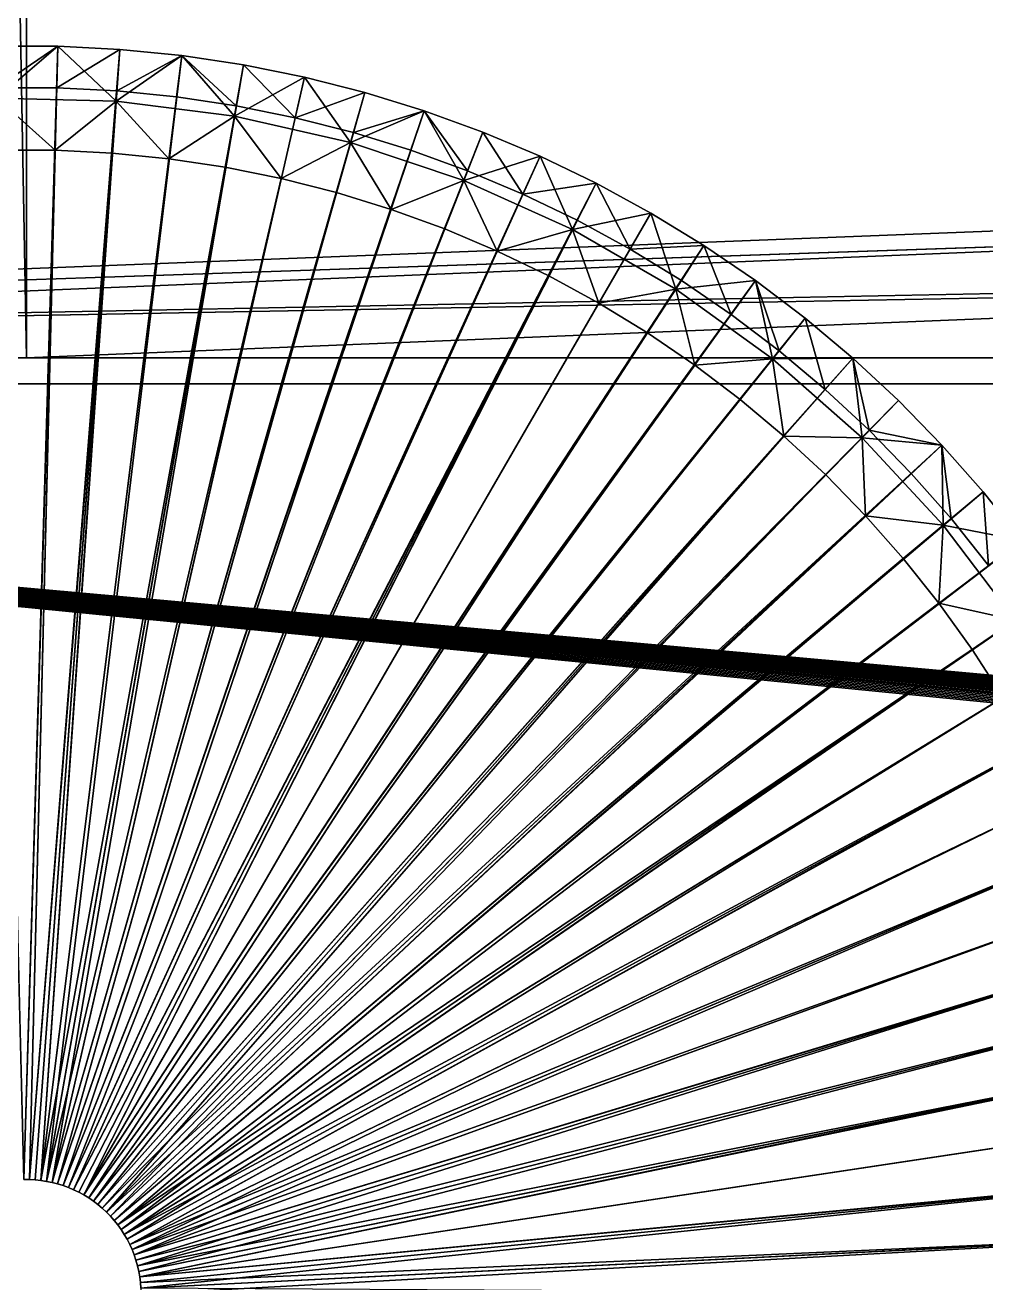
# Model space of a CAD drawing. Header units: millimetres. Extents: x 0 to 520, y -2 to 382.
# Drawn here: x 63.97 to 82.44, y 342.21 to 366.4 of the extents above; entities that cross this region are included whole.
import ezdxf

# ---------------------------------------------------------------- set-up
doc = ezdxf.new("R2010")
doc.units = ezdxf.units.MM

msp = doc.modelspace()

# ---------------------------------------------------------------- linework, layer by layer
at = {"layer": 'BRASS', "color": 52}
for points in [[(0, 380, 90), (520, 380, 90), (20.5, 359.5, 90)], [(20.5, 359.5, 90), (520, 380, 90), (499.5, 359.5, 90)], [(509.2, 369.2, 103), (10.8, 369.2, 103), (10.8, 10.8, 103)], [(509.2, 369.2, 103), (10.8, 10.8, 103), (509.2, 10.8, 103)], [(64.5983, 365.9925), (64.5983, 365.9925, -3), (63.4017, 365.9925, -3)], [(63.4017, 365.9925), (64.5983, 365.9925), (63.4017, 365.9925, -3)], [(63.4017, 365.9925, -3), (64.5983, 365.9925, -3), (63.4216, 365.1928, -3)], [(64.5983, 365.9925), (63.4017, 365.9925), (63.9452, 344.1993)], [(64.5983, 365.9925, -4), (63.4017, 365.9925, -4), (63.4216, 365.1928, -4)], [(63.4017, 365.9925, -4), (64.5983, 365.9925, -12), (63.4017, 365.9925, -12)], [(63.4017, 365.9925, -4), (64.5983, 365.9925, -4), (64.5983, 365.9925, -12)], [(63.4266, 364.9929, -13), (63.4017, 365.9925, -12), (64.5983, 365.9925, -12)], [(63.4216, 365.1928, -3), (64.5983, 365.9925, -3), (64.5784, 365.1928, -3)], [(64.5983, 365.9925, -4), (63.4216, 365.1928, -4), (64.5784, 365.1928, -4)], [(63.4266, 364.9929, -13), (64.5983, 365.9925, -12), (65.7188, 364.9357, -13)], [(64.5983, 365.9925), (63.9452, 344.1993), (64.0548, 344.1993)], [(65.7935, 365.9329), (64.5983, 365.9925), (64.0548, 344.1993)], [(65.7935, 365.9329), (64.0548, 344.1993), (64.1644, 344.1938)], [(65.7935, 365.9329), (64.1644, 344.1938), (64.2736, 344.1829)], [(66.9842, 365.8137), (65.7935, 365.9329), (64.2736, 344.1829)], [(64.5983, 365.9925, -3), (65.7935, 365.9329, -3), (64.5784, 365.1928, -3)], [(65.7935, 365.9329, -4), (64.5983, 365.9925, -4), (64.5784, 365.1928, -4)], [(64.5784, 365.1928, -3), (65.7935, 365.9329, -3), (65.7337, 365.1351, -3)], [(65.7935, 365.9329, -4), (64.5784, 365.1928, -4), (65.7337, 365.1351, -4)], [(65.7935, 365.9329), (65.7935, 365.9329, -3), (64.5983, 365.9925, -3)], [(64.5983, 365.9925), (65.7935, 365.9329), (64.5983, 365.9925, -3)], [(64.5983, 365.9925, -4), (65.7935, 365.9329, -12), (64.5983, 365.9925, -12)], [(64.5983, 365.9925, -4), (65.7935, 365.9329, -4), (65.7935, 365.9329, -12)], [(65.7188, 364.9357, -13), (64.5983, 365.9925, -12), (65.7935, 365.9329, -12)], [(65.7188, 364.9357, -13), (65.7935, 365.9329, -12), (66.9842, 365.8137, -12)], [(65.7935, 365.9329, -3), (66.9842, 365.8137, -3), (65.7337, 365.1351, -3)], [(66.9842, 365.8137, -4), (65.7935, 365.9329, -4), (65.7337, 365.1351, -4)], [(65.7935, 365.9329), (66.9842, 365.8137, -3), (65.7935, 365.9329, -3)], [(65.7935, 365.9329), (66.9842, 365.8137), (66.9842, 365.8137, -3)], [(65.7935, 365.9329, -4), (66.9842, 365.8137, -12), (65.7935, 365.9329, -12)], [(65.7935, 365.9329, -4), (66.9842, 365.8137, -4), (66.9842, 365.8137, -12)], [(66.9842, 365.8137), (64.2736, 344.1829), (64.382, 344.1666)], [(68.1676, 365.6354), (66.9842, 365.8137), (64.382, 344.1666)], [(65.7188, 364.9357, -13), (66.9842, 365.8137, -12), (67.9939, 364.6506, -13)], [(65.7337, 365.1351, -3), (66.9842, 365.8137, -3), (66.8848, 365.0199, -3)], [(66.9842, 365.8137, -4), (65.7337, 365.1351, -4), (66.8848, 365.0199, -4)], [(66.9842, 365.8137, -3), (68.0286, 364.8475, -3), (66.8848, 365.0199, -3)], [(68.0286, 364.8475, -4), (66.9842, 365.8137, -4), (66.8848, 365.0199, -4)], [(66.9842, 365.8137), (68.1676, 365.6354, -3), (66.9842, 365.8137, -3)], [(66.9842, 365.8137), (68.1676, 365.6354), (68.1676, 365.6354, -3)], [(66.9842, 365.8137, -3), (68.1676, 365.6354, -3), (68.0286, 364.8475, -3)], [(68.1676, 365.6354, -4), (66.9842, 365.8137, -4), (68.0286, 364.8475, -4)], [(66.9842, 365.8137, -4), (68.1676, 365.6354, -12), (66.9842, 365.8137, -12)], [(66.9842, 365.8137, -4), (68.1676, 365.6354, -4), (68.1676, 365.6354, -12)], [(67.9939, 364.6506, -13), (66.9842, 365.8137, -12), (68.1676, 365.6354, -12)], [(68.1676, 365.6354), (64.382, 344.1666), (64.4895, 344.1448)], [(69.3405, 365.3983), (68.1676, 365.6354), (64.4895, 344.1448)], [(67.9939, 364.6506, -13), (68.1676, 365.6354, -12), (69.3405, 365.3983, -12)], [(68.0286, 364.8475, -3), (68.1676, 365.6354, -3), (69.1625, 364.6183, -3)], [(68.1676, 365.6354, -4), (68.0286, 364.8475, -4), (69.1625, 364.6183, -4)], [(68.1676, 365.6354), (69.3405, 365.3983, -3), (68.1676, 365.6354, -3)], [(68.1676, 365.6354), (69.3405, 365.3983), (69.3405, 365.3983, -3)], [(68.1676, 365.6354, -3), (69.3405, 365.3983, -3), (69.1625, 364.6183, -3)], [(69.3405, 365.3983, -4), (68.1676, 365.6354, -4), (69.1625, 364.6183, -4)], [(68.1676, 365.6354, -4), (69.3405, 365.3983, -12), (68.1676, 365.6354, -12)], [(68.1676, 365.6354, -4), (69.3405, 365.3983, -4), (69.3405, 365.3983, -12)], [(63.4216, 365.1928, -3), (64.5784, 365.1928, -4), (63.4216, 365.1928, -4)], [(63.4216, 365.1928, -3), (64.5784, 365.1928, -3), (64.5784, 365.1928, -4)], [(70.5002, 365.103), (69.3405, 365.3983), (64.4895, 344.1448)], [(64.5784, 365.1928, -3), (65.7337, 365.1351, -4), (64.5784, 365.1928, -4)], [(64.5784, 365.1928, -3), (65.7337, 365.1351, -3), (65.7337, 365.1351, -4)], [(67.9939, 364.6506, -13), (69.3405, 365.3983, -12), (70.2293, 364.1404, -13)], [(69.3405, 365.3983, -3), (70.5002, 365.103, -3), (69.1625, 364.6183, -3)], [(70.5002, 365.103, -4), (69.3405, 365.3983, -4), (69.1625, 364.6183, -4)], [(69.3405, 365.3983), (70.5002, 365.103, -3), (69.3405, 365.3983, -3)], [(69.3405, 365.3983), (70.5002, 365.103), (70.5002, 365.103, -3)], [(69.3405, 365.3983, -4), (70.5002, 365.103, -12), (69.3405, 365.3983, -12)], [(69.3405, 365.3983, -4), (70.5002, 365.103, -4), (70.5002, 365.103, -12)], [(70.2293, 364.1404, -13), (69.3405, 365.3983, -12), (70.5002, 365.103, -12)], [(63.4266, 364.9929, -13), (64.5485, 363.9932, -14), (63.4515, 363.9932, -14)], [(63.4266, 364.9929, -13), (65.7188, 364.9357, -13), (64.5485, 363.9932, -14)], [(70.5002, 365.103), (64.4895, 344.1448), (64.5958, 344.1178)], [(65.7188, 364.9357, -13), (65.6441, 363.9385, -14), (64.5485, 363.9932, -14)], [(71.6437, 364.7503), (70.5002, 365.103), (64.5958, 344.1178)], [(65.7188, 364.9357, -13), (66.7356, 363.8293, -14), (65.6441, 363.9385, -14)], [(65.7188, 364.9357, -13), (67.9939, 364.6506, -13), (66.7356, 363.8293, -14)], [(65.7337, 365.1351, -3), (66.8848, 365.0199, -4), (65.7337, 365.1351, -4)], [(65.7337, 365.1351, -3), (66.8848, 365.0199, -3), (66.8848, 365.0199, -4)], [(66.8848, 365.0199, -3), (68.0286, 364.8475, -4), (66.8848, 365.0199, -4)], [(66.8848, 365.0199, -3), (68.0286, 364.8475, -3), (68.0286, 364.8475, -4)], [(69.1625, 364.6183, -3), (70.5002, 365.103, -3), (70.2835, 364.3329, -3)], [(70.5002, 365.103, -4), (69.1625, 364.6183, -4), (70.2835, 364.3329, -4)], [(70.2293, 364.1404, -13), (70.5002, 365.103, -12), (71.6437, 364.7503, -12)], [(70.5002, 365.103, -3), (71.6437, 364.7503, -3), (70.2835, 364.3329, -3)], [(71.6437, 364.7503, -4), (70.5002, 365.103, -4), (70.2835, 364.3329, -4)], [(70.5002, 365.103), (71.6437, 364.7503, -3), (70.5002, 365.103, -3)], [(70.5002, 365.103), (71.6437, 364.7503), (71.6437, 364.7503, -3)], [(70.5002, 365.103, -4), (71.6437, 364.7503, -12), (70.5002, 365.103, -12)], [(70.5002, 365.103, -4), (71.6437, 364.7503, -4), (71.6437, 364.7503, -12)], [(71.6437, 364.7503), (64.5958, 344.1178), (64.7007, 344.0854)], [(72.7682, 364.341), (71.6437, 364.7503), (64.7007, 344.0854)], [(68.0286, 364.8475, -3), (69.1625, 364.6183, -4), (68.0286, 364.8475, -4)], [(68.0286, 364.8475, -3), (69.1625, 364.6183, -3), (69.1625, 364.6183, -4)], [(70.2293, 364.1404, -13), (71.6437, 364.7503, -12), (72.4028, 363.4101, -13)], [(70.2835, 364.3329, -3), (71.6437, 364.7503, -3), (71.3889, 363.9919, -3)], [(71.6437, 364.7503, -4), (70.2835, 364.3329, -4), (71.3889, 363.9919, -4)], [(71.3889, 363.9919, -3), (71.6437, 364.7503, -3), (72.4759, 363.5963, -3)], [(71.6437, 364.7503, -4), (71.3889, 363.9919, -4), (72.4759, 363.5963, -4)], [(71.6437, 364.7503), (72.7682, 364.341, -3), (71.6437, 364.7503, -3)], [(71.6437, 364.7503), (72.7682, 364.341), (72.7682, 364.341, -3)], [(71.6437, 364.7503, -3), (72.7682, 364.341, -3), (72.4759, 363.5963, -3)], [(72.7682, 364.341, -4), (71.6437, 364.7503, -4), (72.4759, 363.5963, -4)], [(71.6437, 364.7503, -4), (72.7682, 364.341, -12), (71.6437, 364.7503, -12)], [(71.6437, 364.7503, -4), (72.7682, 364.341, -4), (72.7682, 364.341, -12)], [(72.4028, 363.4101, -13), (71.6437, 364.7503, -12), (72.7682, 364.341, -12)], [(67.9939, 364.6506, -13), (67.8203, 363.6658, -14), (66.7356, 363.8293, -14)], [(67.9939, 364.6506, -13), (68.8955, 363.4484, -14), (67.8203, 363.6658, -14)], [(67.9939, 364.6506, -13), (70.2293, 364.1404, -13), (68.8955, 363.4484, -14)], [(69.1625, 364.6183, -3), (70.2835, 364.3329, -4), (69.1625, 364.6183, -4)], [(69.1625, 364.6183, -3), (70.2835, 364.3329, -3), (70.2835, 364.3329, -4)], [(72.7682, 364.341), (64.7007, 344.0854), (64.8038, 344.0479)], [(73.8709, 363.8761), (72.7682, 364.341), (64.8038, 344.0479)], [(70.2835, 364.3329, -3), (71.3889, 363.9919, -4), (70.2835, 364.3329, -4)], [(70.2835, 364.3329, -3), (71.3889, 363.9919, -3), (71.3889, 363.9919, -4)], [(72.4028, 363.4101, -13), (72.7682, 364.341, -12), (73.8709, 363.8761, -12)], [(72.4759, 363.5963, -3), (72.7682, 364.341, -3), (73.5419, 363.1469, -3)], [(72.7682, 364.341, -4), (72.4759, 363.5963, -4), (73.5419, 363.1469, -4)], [(72.7682, 364.341), (73.8709, 363.8761, -3), (72.7682, 364.341, -3)], [(72.7682, 364.341), (73.8709, 363.8761), (73.8709, 363.8761, -3)], [(72.7682, 364.341, -3), (73.8709, 363.8761, -3), (73.5419, 363.1469, -3)], [(73.8709, 363.8761, -4), (72.7682, 364.341, -4), (73.5419, 363.1469, -4)], [(72.7682, 364.341, -4), (73.8709, 363.8761, -12), (72.7682, 364.341, -12)], [(72.7682, 364.341, -4), (73.8709, 363.8761, -4), (73.8709, 363.8761, -12)], [(63.4515, 363.9932, -14), (64.5485, 363.9932, -14), (63.9452, 344.1993, -14)], [(63.9452, 344.1993, -14), (64.5485, 363.9932, -14), (64.0548, 344.1993, -14)], [(64.5485, 363.9932, -14), (65.6441, 363.9385, -14), (64.0548, 344.1993, -14)], [(70.2293, 364.1404, -13), (69.9585, 363.1777, -14), (68.8955, 363.4484, -14)], [(70.2293, 364.1404, -13), (71.0067, 362.8544, -14), (69.9585, 363.1777, -14)], [(70.2293, 364.1404, -13), (72.4028, 363.4101, -13), (71.0067, 362.8544, -14)], [(71.3889, 363.9919, -3), (72.4759, 363.5963, -4), (71.3889, 363.9919, -4)], [(71.3889, 363.9919, -3), (72.4759, 363.5963, -3), (72.4759, 363.5963, -4)], [(64.0548, 344.1993, -14), (65.6441, 363.9385, -14), (64.1644, 344.1938, -14)], [(64.1644, 344.1938, -14), (65.6441, 363.9385, -14), (64.2736, 344.1829, -14)], [(65.6441, 363.9385, -14), (66.7356, 363.8293, -14), (64.2736, 344.1829, -14)], [(66.7356, 363.8293, -14), (67.8203, 363.6658, -14), (64.2736, 344.1829, -14)], [(73.8709, 363.8761), (64.8038, 344.0479), (64.9048, 344.0053)], [(74.9491, 363.3569), (73.8709, 363.8761), (64.9048, 344.0053)], [(72.4028, 363.4101, -13), (73.8709, 363.8761, -12), (74.4928, 362.4671, -13)], [(73.8709, 363.8761, -3), (74.9491, 363.3569, -3), (73.5419, 363.1469, -3)], [(74.9491, 363.3569, -4), (73.8709, 363.8761, -4), (73.5419, 363.1469, -4)], [(73.8709, 363.8761), (74.9491, 363.3569, -3), (73.8709, 363.8761, -3)], [(73.8709, 363.8761), (74.9491, 363.3569), (74.9491, 363.3569, -3)], [(73.8709, 363.8761, -4), (74.9491, 363.3569, -12), (73.8709, 363.8761, -12)], [(73.8709, 363.8761, -4), (74.9491, 363.3569, -4), (74.9491, 363.3569, -12)], [(74.4928, 362.4671, -13), (73.8709, 363.8761, -12), (74.9491, 363.3569, -12)], [(64.2736, 344.1829, -14), (67.8203, 363.6658, -14), (64.382, 344.1666, -14)], [(67.8203, 363.6658, -14), (68.8955, 363.4484, -14), (64.382, 344.1666, -14)], [(72.4759, 363.5963, -3), (73.5419, 363.1469, -4), (72.4759, 363.5963, -4)], [(72.4759, 363.5963, -3), (73.5419, 363.1469, -3), (73.5419, 363.1469, -4)], [(64.382, 344.1666, -14), (68.8955, 363.4484, -14), (64.4895, 344.1448, -14)], [(68.8955, 363.4484, -14), (69.9585, 363.1777, -14), (64.4895, 344.1448, -14)], [(74.9491, 363.3569), (64.9048, 344.0053), (65.0037, 343.9577)], [(74.9491, 363.3569), (65.0037, 343.9577), (65.1, 343.9053)], [(76, 362.7846), (74.9491, 363.3569), (65.1, 343.9053)], [(72.4028, 363.4101, -13), (72.0375, 362.4792, -14), (71.0067, 362.8544, -14)], [(72.4028, 363.4101, -13), (73.0483, 362.0531, -14), (72.0375, 362.4792, -14)], [(72.4028, 363.4101, -13), (74.4928, 362.4671, -13), (73.0483, 362.0531, -14)], [(73.5419, 363.1469, -3), (74.9491, 363.3569, -3), (74.5841, 362.645, -3)], [(74.9491, 363.3569, -4), (73.5419, 363.1469, -4), (74.5841, 362.645, -4)], [(74.4928, 362.4671, -13), (74.9491, 363.3569, -12), (76, 362.7846, -12)], [(74.5841, 362.645, -3), (74.9491, 363.3569, -3), (75.6, 362.0918, -3)], [(74.9491, 363.3569, -4), (74.5841, 362.645, -4), (75.6, 362.0918, -4)], [(74.9491, 363.3569), (76, 362.7846), (76, 362.7846, -3)], [(74.9491, 363.3569), (76, 362.7846, -3), (74.9491, 363.3569, -3)], [(74.9491, 363.3569, -3), (76, 362.7846, -3), (75.6, 362.0918, -3)], [(76, 362.7846, -4), (74.9491, 363.3569, -4), (75.6, 362.0918, -4)], [(74.9491, 363.3569, -4), (76, 362.7846, -4), (76, 362.7846, -12)], [(74.9491, 363.3569, -4), (76, 362.7846, -12), (74.9491, 363.3569, -12)], [(64.4895, 344.1448, -14), (69.9585, 363.1777, -14), (64.5958, 344.1178, -14)], [(69.9585, 363.1777, -14), (71.0067, 362.8544, -14), (64.5958, 344.1178, -14)], [(73.5419, 363.1469, -3), (74.5841, 362.645, -4), (73.5419, 363.1469, -4)], [(73.5419, 363.1469, -3), (74.5841, 362.645, -3), (74.5841, 362.645, -4)], [(64.5958, 344.1178, -14), (71.0067, 362.8544, -14), (64.7007, 344.0854, -14)], [(71.0067, 362.8544, -14), (72.0375, 362.4792, -14), (64.7007, 344.0854, -14)], [(77.0211, 362.1606), (76, 362.7846), (65.1, 343.9053)], [(74.4928, 362.4671, -13), (76, 362.7846, -12), (76.4786, 361.3206, -13)], [(76, 362.7846, -3), (77.0211, 362.1606, -3), (75.6, 362.0918, -3)], [(77.0211, 362.1606, -4), (76, 362.7846, -4), (75.6, 362.0918, -4)], [(76, 362.7846), (77.0211, 362.1606), (77.0211, 362.1606, -3)], [(76, 362.7846), (77.0211, 362.1606, -3), (76, 362.7846, -3)], [(76, 362.7846, -4), (77.0211, 362.1606, -4), (77.0211, 362.1606, -12)], [(76, 362.7846, -4), (77.0211, 362.1606, -12), (76, 362.7846, -12)], [(76.4786, 361.3206, -13), (76, 362.7846, -12), (77.0211, 362.1606, -12)], [(74.5841, 362.645, -3), (75.6, 362.0918, -3), (75.6, 362.0918, -4)], [(74.5841, 362.645, -3), (75.6, 362.0918, -4), (74.5841, 362.645, -4)], [(64.7007, 344.0854, -14), (72.0375, 362.4792, -14), (64.8038, 344.0479, -14)], [(72.0375, 362.4792, -14), (73.0483, 362.0531, -14), (64.8038, 344.0479, -14)], [(74.4928, 362.4671, -13), (74.0366, 361.5772, -14), (73.0483, 362.0531, -14)], [(74.4928, 362.4671, -13), (75, 361.0526, -14), (74.0366, 361.5772, -14)], [(74.4928, 362.4671, -13), (76.4786, 361.3206, -13), (75, 361.0526, -14)], [(64.8038, 344.0479, -14), (73.0483, 362.0531, -14), (64.9048, 344.0053, -14)], [(73.0483, 362.0531, -14), (74.0366, 361.5772, -14), (64.9048, 344.0053, -14)], [(77.0211, 362.1606), (65.1, 343.9053), (65.1936, 343.8481)], [(78.0098, 361.4865), (77.0211, 362.1606), (65.1936, 343.8481)], [(75.6, 362.0918, -3), (77.0211, 362.1606, -3), (76.5871, 361.4886, -3)], [(77.0211, 362.1606, -4), (75.6, 362.0918, -4), (76.5871, 361.4886, -4)], [(76.5871, 361.4886, -3), (76.5871, 361.4886, -4), (75.6, 362.0918, -4)], [(75.6, 362.0918, -3), (76.5871, 361.4886, -3), (75.6, 362.0918, -4)], [(76.4786, 361.3206, -13), (77.0211, 362.1606, -12), (78.0098, 361.4865, -12)], [(76.5871, 361.4886, -3), (77.0211, 362.1606, -3), (77.5429, 360.837, -3)], [(77.0211, 362.1606, -4), (76.5871, 361.4886, -4), (77.5429, 360.837, -4)], [(78.0098, 361.4865), (78.0098, 361.4865, -3), (77.0211, 362.1606, -3)], [(77.0211, 362.1606), (78.0098, 361.4865), (77.0211, 362.1606, -3)], [(77.0211, 362.1606, -3), (78.0098, 361.4865, -3), (77.5429, 360.837, -3)], [(78.0098, 361.4865, -4), (77.0211, 362.1606, -4), (77.5429, 360.837, -4)], [(77.0211, 362.1606, -4), (78.0098, 361.4865, -4), (78.0098, 361.4865, -12)], [(77.0211, 362.1606, -4), (78.0098, 361.4865, -12), (77.0211, 362.1606, -12)], [(64.9048, 344.0053, -14), (74.0366, 361.5772, -14), (65.0037, 343.9577, -14)], [(65.0037, 343.9577, -14), (74.0366, 361.5772, -14), (65.1, 343.9053, -14)], [(74.0366, 361.5772, -14), (75, 361.0526, -14), (65.1, 343.9053, -14)], [(78.0098, 361.4865), (65.1936, 343.8481), (65.2842, 343.7863)], [(78.9638, 360.764), (78.0098, 361.4865), (65.2842, 343.7863)], [(76.4786, 361.3206, -13), (75.936, 360.4806, -14), (75, 361.0526, -14)], [(76.4786, 361.3206, -13), (76.8424, 359.8626, -14), (75.936, 360.4806, -14)], [(76.4786, 361.3206, -13), (78.0098, 361.4865, -12), (78.3403, 359.9821, -13)], [(76.4786, 361.3206, -13), (78.3403, 359.9821, -13), (76.8424, 359.8626, -14)], [(77.5429, 360.837, -3), (77.5429, 360.837, -4), (76.5871, 361.4886, -4)], [(76.5871, 361.4886, -3), (77.5429, 360.837, -3), (76.5871, 361.4886, -4)], [(77.5429, 360.837, -3), (78.0098, 361.4865, -3), (78.465, 360.1385, -3)], [(78.0098, 361.4865, -4), (77.5429, 360.837, -4), (78.465, 360.1385, -4)], [(78.9638, 360.764), (78.9638, 360.764, -3), (78.0098, 361.4865, -3)], [(78.0098, 361.4865), (78.9638, 360.764), (78.0098, 361.4865, -3)], [(78.0098, 361.4865, -3), (78.9638, 360.764, -3), (78.465, 360.1385, -3)], [(78.9638, 360.764, -4), (78.0098, 361.4865, -4), (78.465, 360.1385, -4)], [(78.0098, 361.4865, -4), (78.9638, 360.764, -4), (78.9638, 360.764, -12)], [(78.0098, 361.4865, -4), (78.9638, 360.764, -12), (78.0098, 361.4865, -12)], [(78.3403, 359.9821, -13), (78.0098, 361.4865, -12), (78.9638, 360.764, -12)], [(75, 361.0526, -14), (75.936, 360.4806, -14), (65.1, 343.9053, -14)], [(77.5429, 360.837, -3), (78.465, 360.1385, -3), (78.465, 360.1385, -4)], [(77.5429, 360.837, -3), (78.465, 360.1385, -4), (77.5429, 360.837, -4)], [(78.9638, 360.764), (65.2842, 343.7863), (65.3717, 343.72)], [(79.8805, 359.9947), (78.9638, 360.764), (65.3717, 343.72)], [(78.3403, 359.9821, -13), (78.9638, 360.764, -12), (79.8805, 359.9947, -12)], [(78.465, 360.1385, -3), (78.9638, 360.764, -3), (79.3511, 359.3949, -3)], [(78.9638, 360.764, -4), (78.465, 360.1385, -4), (79.3511, 359.3949, -4)], [(78.9638, 360.764), (79.8805, 359.9947), (79.8805, 359.9947, -3)], [(78.9638, 360.764), (79.8805, 359.9947, -3), (78.9638, 360.764, -3)], [(78.9638, 360.764, -3), (79.8805, 359.9947, -3), (79.3511, 359.3949, -3)], [(79.8805, 359.9947, -4), (78.9638, 360.764, -4), (79.3511, 359.3949, -4)], [(78.9638, 360.764, -4), (79.8805, 359.9947, -4), (79.8805, 359.9947, -12)], [(78.9638, 360.764, -4), (79.8805, 359.9947, -12), (78.9638, 360.764, -12)], [(65.1, 343.9053, -14), (75.936, 360.4806, -14), (65.1936, 343.8481, -14)], [(75.936, 360.4806, -14), (76.8424, 359.8626, -14), (65.1936, 343.8481, -14)], [(78.465, 360.1385, -3), (79.3511, 359.3949, -3), (79.3511, 359.3949, -4)], [(78.465, 360.1385, -3), (79.3511, 359.3949, -4), (78.465, 360.1385, -4)], [(65.1936, 343.8481, -14), (76.8424, 359.8626, -14), (65.2842, 343.7863, -14)], [(76.8424, 359.8626, -14), (77.7168, 359.2003, -14), (65.2842, 343.7863, -14)], [(79.8805, 359.9947), (65.3717, 343.72), (65.4557, 343.6495)], [(80.7577, 359.1808), (79.8805, 359.9947), (65.4557, 343.6495)], [(78.3403, 359.9821, -13), (77.7168, 359.2003, -14), (76.8424, 359.8626, -14)], [(78.3403, 359.9821, -13), (78.5571, 358.4952, -14), (77.7168, 359.2003, -14)], [(78.3403, 359.9821, -13), (79.8805, 359.9947, -12), (80.0594, 358.4649, -13)], [(78.3403, 359.9821, -13), (80.0594, 358.4649, -13), (78.5571, 358.4952, -14)], [(79.3511, 359.3949, -3), (79.8805, 359.9947, -3), (80.1991, 358.6081, -3)], [(79.8805, 359.9947, -4), (79.3511, 359.3949, -4), (80.1991, 358.6081, -4)], [(79.8805, 359.9947), (80.7577, 359.1808), (80.7577, 359.1808, -3)], [(79.8805, 359.9947), (80.7577, 359.1808, -3), (79.8805, 359.9947, -3)], [(79.8805, 359.9947, -3), (80.7577, 359.1808, -3), (80.1991, 358.6081, -3)], [(80.7577, 359.1808, -4), (79.8805, 359.9947, -4), (80.1991, 358.6081, -4)], [(79.8805, 359.9947, -4), (80.7577, 359.1808, -4), (80.7577, 359.1808, -12)], [(79.8805, 359.9947, -4), (80.7577, 359.1808, -12), (79.8805, 359.9947, -12)], [(80.0594, 358.4649, -13), (79.8805, 359.9947, -12), (80.7577, 359.1808, -12)], [(499.5, 359.5, 90), (499.5, 359.5, 86), (20.5, 359.5, 86)], [(499.5, 359.5, 90), (20.5, 359.5, 86), (20.5, 359.5, 90)], [(20.5, 359.5, 86), (183.401, 343.4071, 86), (38.3153, 310.9963, 86)], [(20.5, 359.5, 86), (183.4233, 343.4863, 86), (183.401, 343.4071, 86)], [(20.5, 359.5, 86), (183.4495, 343.5643, 86), (183.4233, 343.4863, 86)], [(20.5, 359.5, 86), (183.4796, 343.6409, 86), (183.4495, 343.5643, 86)], [(20.5, 359.5, 86), (183.5134, 343.7159, 86), (183.4796, 343.6409, 86)], [(20.5, 359.5, 86), (183.5509, 343.7891, 86), (183.5134, 343.7159, 86)], [(20.5, 359.5, 86), (183.5921, 343.8604, 86), (183.5509, 343.7891, 86)], [(20.5, 359.5, 86), (183.6367, 343.9295, 86), (183.5921, 343.8604, 86)], [(20.5, 359.5, 86), (183.6847, 343.9963, 86), (183.6367, 343.9295, 86)], [(20.5, 359.5, 86), (183.736, 344.0606, 86), (183.6847, 343.9963, 86)], [(20.5, 359.5, 86), (183.7905, 344.1223, 86), (183.736, 344.0606, 86)], [(20.5, 359.5, 86), (183.8479, 344.1812, 86), (183.7905, 344.1223, 86)], [(20.5, 359.5, 86), (183.9082, 344.2371, 86), (183.8479, 344.1812, 86)], [(20.5, 359.5, 86), (183.9712, 344.29, 86), (183.9082, 344.2371, 86)], [(20.5, 359.5, 86), (184.0368, 344.3397, 86), (183.9712, 344.29, 86)], [(20.5, 359.5, 86), (184.1048, 344.386, 86), (184.0368, 344.3397, 86)], [(20.5, 359.5, 86), (184.175, 344.4289, 86), (184.1048, 344.386, 86)], [(20.5, 359.5, 86), (184.2473, 344.4683, 86), (184.175, 344.4289, 86)], [(20.5, 359.5, 86), (184.3214, 344.504, 86), (184.2473, 344.4683, 86)], [(20.5, 359.5, 86), (184.3972, 344.5359, 86), (184.3214, 344.504, 86)], [(20.5, 359.5, 86), (184.4745, 344.5641, 86), (184.3972, 344.5359, 86)], [(20.5, 359.5, 86), (184.5531, 344.5883, 86), (184.4745, 344.5641, 86)], [(20.5, 359.5, 86), (184.6328, 344.6086, 86), (184.5531, 344.5883, 86)], [(20.5, 359.5, 86), (499.5, 359.5, 86), (184.9589, 344.6495, 86)], [(20.5, 359.5, 86), (184.9589, 344.6495, 86), (184.8767, 344.6454, 86)], [(20.5, 359.5, 86), (184.8767, 344.6454, 86), (184.7948, 344.6372, 86)], [(20.5, 359.5, 86), (184.7948, 344.6372, 86), (184.7135, 344.6249, 86)], [(20.5, 359.5, 86), (184.7135, 344.6249, 86), (184.6328, 344.6086, 86)], [(79.3511, 359.3949, -3), (80.1991, 358.6081, -3), (80.1991, 358.6081, -4)], [(79.3511, 359.3949, -3), (80.1991, 358.6081, -4), (79.3511, 359.3949, -4)], [(65.2842, 343.7863, -14), (77.7168, 359.2003, -14), (65.3717, 343.72, -14)], [(77.7168, 359.2003, -14), (78.5571, 358.4952, -14), (65.3717, 343.72, -14)], [(80.7577, 359.1808), (65.4557, 343.6495), (65.5361, 343.5749)], [(80.7577, 359.1808), (65.5361, 343.5749), (81.5932, 358.3241)], [(80.0594, 358.4649, -13), (80.7577, 359.1808, -12), (81.5932, 358.3241, -12)], [(80.1991, 358.6081, -3), (80.7577, 359.1808, -3), (81.5932, 358.3241, -3)], [(80.7577, 359.1808, -4), (80.1991, 358.6081, -4), (81.5932, 358.3241, -4)], [(80.7577, 359.1808), (81.5932, 358.3241), (81.5932, 358.3241, -3)], [(80.7577, 359.1808), (81.5932, 358.3241, -3), (80.7577, 359.1808, -3)], [(80.7577, 359.1808, -4), (81.5932, 358.3241, -4), (81.5932, 358.3241, -12)], [(80.7577, 359.1808, -4), (81.5932, 358.3241, -12), (80.7577, 359.1808, -12)], [(65.3717, 343.72, -14), (78.5571, 358.4952, -14), (65.4557, 343.6495, -14)], [(65.4557, 343.6495, -14), (78.5571, 358.4952, -14), (65.5361, 343.5749, -14)], [(78.5571, 358.4952, -14), (79.3612, 357.7491, -14), (65.5361, 343.5749, -14)], [(80.0594, 358.4649, -13), (79.3612, 357.7491, -14), (78.5571, 358.4952, -14)], [(80.0594, 358.4649, -13), (80.1271, 356.9638, -14), (79.3612, 357.7491, -14)], [(80.0594, 358.4649, -13), (81.5932, 358.3241, -12), (81.619, 356.7841, -13)], [(80.0594, 358.4649, -13), (81.619, 356.7841, -13), (80.1271, 356.9638, -14)], [(80.1991, 358.6081, -3), (81.5932, 358.3241, -3), (81.0068, 357.78, -3)], [(80.1991, 358.6081, -3), (81.0068, 357.78, -3), (81.0068, 357.78, -4)], [(80.1991, 358.6081, -3), (81.0068, 357.78, -4), (80.1991, 358.6081, -4)], [(81.5932, 358.3241, -4), (80.1991, 358.6081, -4), (81.0068, 357.78, -4)], [(81.5932, 358.3241), (65.5361, 343.5749), (65.6127, 343.4964)], [(81.5932, 358.3241), (65.6127, 343.4964), (65.6853, 343.4141)], [(81.5932, 358.3241), (65.6853, 343.4141), (82.3851, 357.4269)], [(81.0068, 357.78, -3), (81.5932, 358.3241, -3), (81.7722, 356.9127, -3)], [(81.5932, 358.3241, -4), (81.0068, 357.78, -4), (81.7722, 356.9127, -4)], [(82.3851, 357.4269), (82.3851, 357.4269, -3), (81.5932, 358.3241, -3)], [(81.5932, 358.3241), (82.3851, 357.4269), (81.5932, 358.3241, -3)], [(81.7722, 356.9127, -3), (81.5932, 358.3241, -3), (82.3851, 357.4269, -3)], [(81.5932, 358.3241, -4), (81.7722, 356.9127, -4), (82.3851, 357.4269, -4)], [(82.3851, 357.4269, -4), (82.3851, 357.4269, -12), (81.5932, 358.3241, -12)], [(81.5932, 358.3241, -4), (82.3851, 357.4269, -4), (81.5932, 358.3241, -12)], [(81.619, 356.7841, -13), (81.5932, 358.3241, -12), (82.3851, 357.4269, -12)], [(65.5361, 343.5749, -14), (79.3612, 357.7491, -14), (65.6127, 343.4964, -14)], [(65.6127, 343.4964, -14), (79.3612, 357.7491, -14), (80.1271, 356.9638, -14)], [(81.0068, 357.78, -3), (81.7722, 356.9127, -3), (81.7722, 356.9127, -4)], [(81.0068, 357.78, -3), (81.7722, 356.9127, -4), (81.0068, 357.78, -4)], [(82.3851, 357.4269), (65.6853, 343.4141), (65.7537, 343.3284)], [(82.3851, 357.4269), (65.7537, 343.3284), (83.1312, 356.4913)], [(81.619, 356.7841, -13), (82.3851, 357.4269, -12), (83.1312, 356.4913, -12)], [(81.7722, 356.9127, -3), (82.3851, 357.4269, -3), (82.4935, 356.0083, -3)], [(82.3851, 357.4269, -4), (81.7722, 356.9127, -4), (82.4935, 356.0083, -4)], [(83.1312, 356.4913), (83.1312, 356.4913, -3), (82.3851, 357.4269, -3)], [(82.3851, 357.4269), (83.1312, 356.4913), (82.3851, 357.4269, -3)], [(82.4935, 356.0083, -3), (82.3851, 357.4269, -3), (83.1312, 356.4913, -3)], [(82.3851, 357.4269, -4), (82.4935, 356.0083, -4), (83.1312, 356.4913, -4)], [(83.1312, 356.4913, -4), (83.1312, 356.4913, -12), (82.3851, 357.4269, -12)], [(82.3851, 357.4269, -4), (83.1312, 356.4913, -4), (82.3851, 357.4269, -12)], [(65.6127, 343.4964, -14), (80.1271, 356.9638, -14), (65.6853, 343.4141, -14)], [(65.6853, 343.4141, -14), (80.1271, 356.9638, -14), (80.853, 356.1413, -14)], [(81.619, 356.7841, -13), (80.853, 356.1413, -14), (80.1271, 356.9638, -14)], [(81.619, 356.7841, -13), (81.5369, 355.2837, -14), (80.853, 356.1413, -14)], [(81.619, 356.7841, -13), (83.0035, 354.9564, -13), (81.5369, 355.2837, -14)], [(81.619, 356.7841, -13), (83.1312, 356.4913, -12), (83.0035, 354.9564, -13)], [(81.7722, 356.9127, -3), (82.4935, 356.0083, -3), (82.4935, 356.0083, -4)], [(81.7722, 356.9127, -3), (82.4935, 356.0083, -4), (81.7722, 356.9127, -4)], [(83.1312, 356.4913), (65.7537, 343.3284), (65.8177, 343.2393)], [(83.1312, 356.4913), (65.8177, 343.2393), (83.8297, 355.5197)], [(65.6853, 343.4141, -14), (80.853, 356.1413, -14), (65.7537, 343.3284, -14)], [(65.7537, 343.3284, -14), (80.853, 356.1413, -14), (81.5369, 355.2837, -14)], [(83.8297, 355.5197), (65.8177, 343.2393), (65.8772, 343.1472)], [(83.8297, 355.5197), (65.8772, 343.1472), (84.479, 354.5144)], [(65.7537, 343.3284, -14), (81.5369, 355.2837, -14), (82.1773, 354.393, -14)], [(83.0035, 354.9564, -13), (82.1773, 354.393, -14), (81.5369, 355.2837, -14)], [(83.0035, 354.9564, -13), (82.7724, 353.4716, -14), (82.1773, 354.393, -14)], [(65.7537, 343.3284, -14), (82.1773, 354.393, -14), (65.8177, 343.2393, -14)], [(65.8177, 343.2393, -14), (82.1773, 354.393, -14), (65.8772, 343.1472, -14)], [(84.479, 354.5144), (65.8772, 343.1472), (85.0773, 353.4781)], [(65.8772, 343.1472, -14), (82.1773, 354.393, -14), (82.7724, 353.4716, -14)], [(85.0773, 353.4781), (65.8772, 343.1472), (65.9321, 343.0522)], [(65.8772, 343.1472, -14), (82.7724, 353.4716, -14), (65.9321, 343.0522, -14)], [(85.0773, 353.4781), (65.9321, 343.0522), (65.9821, 342.9545)], [(65.9321, 343.0522, -14), (82.7724, 353.4716, -14), (83.3209, 352.5216, -14)], [(85.0773, 353.4781), (65.9821, 342.9545), (85.6233, 352.4132)], [(65.9321, 343.0522, -14), (83.3209, 352.5216, -14), (65.9821, 342.9545, -14)], [(65.9821, 342.9545, -14), (83.3209, 352.5216, -14), (83.8213, 351.5454, -14)], [(85.6233, 352.4132), (65.9821, 342.9545), (86.1154, 351.3224)], [(65.9821, 342.9545, -14), (83.8213, 351.5454, -14), (66.0272, 342.8546, -14)], [(66.0272, 342.8546, -14), (83.8213, 351.5454, -14), (84.2725, 350.5456, -14)], [(86.1154, 351.3224), (65.9821, 342.9545), (66.0272, 342.8546)], [(86.1154, 351.3224), (66.0272, 342.8546), (66.0673, 342.7524)], [(86.1154, 351.3224), (66.0673, 342.7524), (86.5526, 350.2085)], [(66.0272, 342.8546, -14), (84.2725, 350.5456, -14), (84.6732, 349.5244, -14)], [(86.5526, 350.2085), (66.0673, 342.7524), (86.9337, 349.0741)], [(66.0272, 342.8546, -14), (84.6732, 349.5244, -14), (66.0673, 342.7524, -14)], [(66.0673, 342.7524, -14), (84.6732, 349.5244, -14), (85.0226, 348.4846, -14)], [(86.9337, 349.0741), (66.0673, 342.7524), (66.1023, 342.6485)], [(86.9337, 349.0741), (66.1023, 342.6485), (87.2579, 347.9222)], [(66.0673, 342.7524, -14), (85.0226, 348.4846, -14), (66.1023, 342.6485, -14)], [(66.1023, 342.6485, -14), (85.0226, 348.4846, -14), (66.132, 342.5429, -14)], [(66.132, 342.5429, -14), (85.0226, 348.4846, -14), (85.3197, 347.4287, -14)], [(87.2579, 347.9222), (66.1023, 342.6485), (66.132, 342.5429)], [(87.2579, 347.9222), (66.132, 342.5429), (66.1564, 342.4359)], [(87.2579, 347.9222), (66.1564, 342.4359), (87.5241, 346.7555)], [(66.132, 342.5429, -14), (85.3197, 347.4287, -14), (85.5638, 346.3592, -14)], [(87.5241, 346.7555), (66.1564, 342.4359), (66.1754, 342.3279)], [(87.5241, 346.7555), (66.1754, 342.3279), (87.7319, 345.577)], [(66.132, 342.5429, -14), (85.5638, 346.3592, -14), (66.1564, 342.4359, -14)], [(66.1564, 342.4359, -14), (85.5638, 346.3592, -14), (66.1754, 342.3279, -14)], [(66.1754, 342.3279, -14), (85.5638, 346.3592, -14), (85.7543, 345.2789, -14)], [(87.7319, 345.577), (66.1754, 342.3279), (87.8807, 344.3896)], [(66.1754, 342.3279, -14), (85.7543, 345.2789, -14), (85.8907, 344.1905, -14)], [(87.8807, 344.3896), (66.1754, 342.3279), (66.1891, 342.219)], [(87.8807, 344.3896), (66.1891, 342.219), (66.1973, 342.1097)], [(87.8807, 344.3896), (66.1973, 342.1097), (87.9702, 343.1963)], [(64.0548, 344.1993, -14), (63.9452, 344.1993), (63.9452, 344.1993, -14)], [(64.0548, 344.1993), (63.9452, 344.1993), (64.0548, 344.1993, -14)], [(64.1644, 344.1938, -14), (64.0548, 344.1993), (64.0548, 344.1993, -14)], [(64.1644, 344.1938), (64.0548, 344.1993), (64.1644, 344.1938, -14)], [(64.2736, 344.1829, -14), (64.2736, 344.1829), (64.1644, 344.1938, -14)], [(64.2736, 344.1829), (64.1644, 344.1938), (64.1644, 344.1938, -14)], [(64.382, 344.1666, -14), (64.2736, 344.1829), (64.2736, 344.1829, -14)], [(64.382, 344.1666), (64.2736, 344.1829), (64.382, 344.1666, -14)], [(64.4895, 344.1448, -14), (64.382, 344.1666), (64.382, 344.1666, -14)], [(64.4895, 344.1448), (64.382, 344.1666), (64.4895, 344.1448, -14)], [(64.5958, 344.1178, -14), (64.4895, 344.1448), (64.4895, 344.1448, -14)], [(64.5958, 344.1178), (64.4895, 344.1448), (64.5958, 344.1178, -14)], [(66.1754, 342.3279, -14), (85.8907, 344.1905, -14), (66.1891, 342.219, -14)], [(66.1891, 342.219, -14), (85.8907, 344.1905, -14), (85.9727, 343.0966, -14)], [(64.7007, 344.0854, -14), (64.5958, 344.1178), (64.5958, 344.1178, -14)], [(64.7007, 344.0854), (64.5958, 344.1178), (64.7007, 344.0854, -14)], [(64.8038, 344.0479, -14), (64.8038, 344.0479), (64.7007, 344.0854, -14)], [(64.8038, 344.0479), (64.7007, 344.0854), (64.7007, 344.0854, -14)], [(64.9048, 344.0053, -14), (64.9048, 344.0053), (64.8038, 344.0479, -14)], [(64.9048, 344.0053), (64.8038, 344.0479), (64.8038, 344.0479, -14)], [(65.0037, 343.9577, -14), (64.9048, 344.0053), (64.9048, 344.0053, -14)], [(65.0037, 343.9577), (64.9048, 344.0053), (65.0037, 343.9577, -14)], [(65.1, 343.9053), (65.0037, 343.9577), (65.1, 343.9053, -14)], [(65.1, 343.9053, -14), (65.0037, 343.9577), (65.0037, 343.9577, -14)], [(65.1936, 343.8481), (65.1, 343.9053), (65.1936, 343.8481, -14)], [(65.1936, 343.8481, -14), (65.1, 343.9053), (65.1, 343.9053, -14)], [(65.2842, 343.7863), (65.1936, 343.8481), (65.2842, 343.7863, -14)], [(65.2842, 343.7863, -14), (65.1936, 343.8481), (65.1936, 343.8481, -14)], [(65.3717, 343.72), (65.2842, 343.7863), (65.3717, 343.72, -14)], [(65.3717, 343.72, -14), (65.2842, 343.7863), (65.2842, 343.7863, -14)], [(65.4557, 343.6495), (65.3717, 343.72), (65.4557, 343.6495, -14)], [(65.4557, 343.6495, -14), (65.3717, 343.72), (65.3717, 343.72, -14)], [(65.5361, 343.5749, -14), (65.5361, 343.5749), (65.4557, 343.6495, -14)], [(65.5361, 343.5749), (65.4557, 343.6495), (65.4557, 343.6495, -14)], [(38.3153, 310.9963, 86), (183.401, 343.4071, 86), (183.3827, 343.3269, 86)], [(65.6127, 343.4964), (65.5361, 343.5749), (65.6127, 343.4964, -14)], [(65.6127, 343.4964, -14), (65.5361, 343.5749), (65.5361, 343.5749, -14)], [(65.6853, 343.4141), (65.6127, 343.4964), (65.6853, 343.4141, -14)], [(65.6853, 343.4141, -14), (65.6127, 343.4964), (65.6127, 343.4964, -14)], [(65.7537, 343.3284, -14), (65.7537, 343.3284), (65.6853, 343.4141, -14)], [(65.7537, 343.3284), (65.6853, 343.4141), (65.6853, 343.4141, -14)], [(38.3153, 310.9963, 86), (183.3827, 343.3269, 86), (38.3633, 310.9295, 86)], [(38.3633, 310.9295, 86), (183.3827, 343.3269, 86), (183.3684, 343.2459, 86)], [(38.3633, 310.9295, 86), (183.3684, 343.2459, 86), (38.4079, 310.8604, 86)], [(38.4079, 310.8604, 86), (183.3684, 343.2459, 86), (183.3582, 343.1643, 86)], [(38.4079, 310.8604, 86), (183.3582, 343.1643, 86), (38.4491, 310.7891, 86)], [(38.4491, 310.7891, 86), (183.3582, 343.1643, 86), (183.3521, 343.0822, 86)], [(65.8177, 343.2393), (65.7537, 343.3284), (65.8177, 343.2393, -14)], [(65.8177, 343.2393, -14), (65.7537, 343.3284), (65.7537, 343.3284, -14)], [(65.8772, 343.1472), (65.8177, 343.2393), (65.8772, 343.1472, -14)], [(65.8772, 343.1472, -14), (65.8177, 343.2393), (65.8177, 343.2393, -14)], [(87.9702, 343.1963), (66.1973, 342.1097), (66.2, 342)], [(87.9702, 343.1963), (66.2, 342), (88, 342)], [(38.4491, 310.7891, 86), (183.3521, 343.0822, 86), (38.4866, 310.7159, 86)], [(38.4866, 310.7159, 86), (183.3521, 343.0822, 86), (183.35, 343, 86)], [(38.4866, 310.7159, 86), (183.35, 343, 86), (38.5204, 310.6409, 86)], [(38.5204, 310.6409, 86), (183.35, 343, 86), (183.3521, 342.9178, 86)], [(38.5204, 310.6409, 86), (183.3521, 342.9178, 86), (38.5505, 310.5643, 86)], [(38.5505, 310.5643, 86), (183.3521, 342.9178, 86), (183.3582, 342.8357, 86)], [(65.9321, 343.0522), (65.8772, 343.1472), (65.9321, 343.0522, -14)], [(65.9321, 343.0522, -14), (65.8772, 343.1472), (65.8772, 343.1472, -14)], [(65.9821, 342.9545, -14), (65.9821, 342.9545), (65.9321, 343.0522, -14)], [(65.9821, 342.9545), (65.9321, 343.0522), (65.9321, 343.0522, -14)], [(66.0272, 342.8546, -14), (66.0272, 342.8546), (65.9821, 342.9545, -14)], [(66.0272, 342.8546), (65.9821, 342.9545), (65.9821, 342.9545, -14)], [(66.1891, 342.219, -14), (85.9727, 343.0966, -14), (66.1973, 342.1097, -14)], [(66.1973, 342.1097, -14), (85.9727, 343.0966, -14), (86, 342, -14)], [(38.5505, 310.5643, 86), (183.3582, 342.8357, 86), (38.5767, 310.4863, 86)], [(38.5767, 310.4863, 86), (183.3582, 342.8357, 86), (183.3684, 342.7541, 86)], [(38.5767, 310.4863, 86), (183.3684, 342.7541, 86), (38.599, 310.4071, 86)], [(38.599, 310.4071, 86), (183.3684, 342.7541, 86), (183.3827, 342.6731, 86)], [(38.599, 310.4071, 86), (183.3827, 342.6731, 86), (38.6173, 310.3269, 86)], [(38.6173, 310.3269, 86), (183.3827, 342.6731, 86), (183.401, 342.5929, 86)], [(66.0673, 342.7524, -14), (66.0272, 342.8546), (66.0272, 342.8546, -14)], [(66.0673, 342.7524), (66.0272, 342.8546), (66.0673, 342.7524, -14)], [(66.1023, 342.6485, -14), (66.1023, 342.6485), (66.0673, 342.7524, -14)], [(66.1023, 342.6485), (66.0673, 342.7524), (66.0673, 342.7524, -14)], [(38.6173, 310.3269, 86), (183.401, 342.5929, 86), (38.6316, 310.2459, 86)], [(38.6316, 310.2459, 86), (183.401, 342.5929, 86), (183.4233, 342.5137, 86)], [(38.6316, 310.2459, 86), (183.4233, 342.5137, 86), (38.6418, 310.1643, 86)], [(38.6418, 310.1643, 86), (183.4233, 342.5137, 86), (183.4495, 342.4357, 86)], [(38.6418, 310.1643, 86), (183.4495, 342.4357, 86), (38.6479, 310.0822, 86)], [(38.6479, 310.0822, 86), (183.4495, 342.4357, 86), (183.4796, 342.3591, 86)], [(66.132, 342.5429, -14), (66.132, 342.5429), (66.1023, 342.6485, -14)], [(66.132, 342.5429), (66.1023, 342.6485), (66.1023, 342.6485, -14)], [(66.1564, 342.4359, -14), (66.132, 342.5429), (66.132, 342.5429, -14)], [(66.1564, 342.4359), (66.132, 342.5429), (66.1564, 342.4359, -14)], [(66.1754, 342.3279, -14), (66.1754, 342.3279), (66.1564, 342.4359, -14)], [(66.1754, 342.3279), (66.1564, 342.4359), (66.1564, 342.4359, -14)], [(38.6479, 310.0822, 86), (183.4796, 342.3591, 86), (38.65, 310, 86)], [(38.6479, 309.9178, 86), (183.5134, 342.2841, 86), (183.5509, 342.2109, 86)], [(38.65, 310, 86), (183.5134, 342.2841, 86), (38.6479, 309.9178, 86)], [(38.65, 310, 86), (183.4796, 342.3591, 86), (183.5134, 342.2841, 86)], [(66.1891, 342.219, -14), (66.1891, 342.219), (66.1754, 342.3279, -14)], [(66.1891, 342.219), (66.1754, 342.3279), (66.1754, 342.3279, -14)], [(66.1973, 342.1097, -14), (66.1973, 342.1097), (66.1891, 342.219, -14)], [(66.1973, 342.1097), (66.1891, 342.219), (66.1891, 342.219, -14)]]:
    msp.add_3dface(points, dxfattribs=at)
at = {"layer": 'TEAK', "color": 34}
for points in [[(20, 360), (0, 380), (500, 360)], [(500, 360), (0, 380), (520, 380)], [(64, 376, 69), (64, 360, 69), (63.7056, 376, 68.9928)], [(64, 360, 69), (63.7056, 360, 68.9928), (63.7056, 376, 68.9928)], [(63.7056, 376, 21.0072), (64, 360, 21), (64, 376, 21)], [(63.7056, 360, 21.0072), (64, 360, 21), (63.7056, 376, 21.0072)], [(456, 360, 69), (64, 360, 69), (456, 376, 69)], [(456, 376, 69), (64, 360, 69), (64, 376, 69)], [(64, 360, 21), (456, 360, 21), (456, 376, 21)], [(64, 360, 21), (456, 376, 21), (64, 376, 21)], [(20, 370.5, 86), (174, 366, 86), (174, 370.5, 86)], [(20, 360, 86), (174, 366, 86), (20, 370.5, 86)], [(20, 360, 86), (500, 360, 86), (346, 366, 86)], [(20, 360, 86), (346, 366, 86), (324, 366, 86)], [(20, 360, 86), (324, 366, 86), (196, 366, 86)], [(20, 360, 86), (196, 366, 86), (174, 366, 86)], [(63.7056, 360, 68.9928), (64, 360, 69), (20, 360, 86)], [(20, 360), (64, 360, 21), (63.7056, 360, 21.0072)], [(64, 360, 69), (119.4186, 360, 74.5975), (20, 360, 86)], [(119.4186, 360, 74.5975), (119.4989, 360, 74.6245), (20, 360, 86)], [(119.4989, 360, 74.6245), (119.5805, 360, 74.6474), (20, 360, 86)], [(119.5805, 360, 74.6474), (119.6632, 360, 74.6663), (20, 360, 86)], [(119.6632, 360, 74.6663), (119.7466, 360, 74.681), (20, 360, 86)], [(119.7466, 360, 74.681), (119.8307, 360, 74.6916), (20, 360, 86)], [(119.8307, 360, 74.6916), (119.9153, 360, 74.6979), (20, 360, 86)], [(119.9153, 360, 74.6979), (120, 360, 74.7), (20, 360, 86)], [(120, 360, 74.7), (178.781, 360, 77.6891), (20, 360, 86)], [(178.781, 360, 77.6891), (178.8903, 360, 77.6973), (20, 360, 86)], [(178.8903, 360, 77.6973), (179, 360, 77.7), (20, 360, 86)], [(20, 360), (119.3397, 360, 15.4335), (64, 360, 21)], [(20, 360), (119.4186, 360, 15.4025), (119.3397, 360, 15.4335)], [(20, 360), (119.4989, 360, 15.3755), (119.4186, 360, 15.4025)], [(20, 360), (119.5805, 360, 15.3526), (119.4989, 360, 15.3755)], [(20, 360), (119.6632, 360, 15.3337), (119.5805, 360, 15.3526)], [(20, 360), (119.7466, 360, 15.319), (119.6632, 360, 15.3337)], [(20, 360), (119.8307, 360, 15.3084), (119.7466, 360, 15.319)], [(20, 360), (119.9153, 360, 15.3021), (119.8307, 360, 15.3084)], [(179, 360, 77.7), (191, 360, 77.7), (20, 360, 86)], [(191, 360, 77.7), (329, 360, 77.7), (20, 360, 86)], [(329, 360, 77.7), (500, 360, 86), (20, 360, 86)], [(20, 360), (500, 360), (120, 360, 15.3)], [(20, 360), (120, 360, 15.3), (119.9153, 360, 15.3021)], [(118.783, 360, 74.187), (118.8437, 360, 74.2462), (64, 360, 69)], [(64, 360, 69), (118.7254, 360, 74.1249), (118.783, 360, 74.187)], [(118.8437, 360, 74.2462), (118.9073, 360, 74.3023), (64, 360, 69)], [(64, 360, 69), (118.6709, 360, 74.0599), (118.7254, 360, 74.1249)], [(118.9073, 360, 74.3023), (118.9735, 360, 74.3551), (64, 360, 69)], [(64, 360, 69), (118.6197, 360, 73.9924), (118.6709, 360, 74.0599)], [(118.9735, 360, 74.3551), (119.0424, 360, 74.4046), (64, 360, 69)], [(64, 360, 69), (118.572, 360, 73.9223), (118.6197, 360, 73.9924)], [(119.0424, 360, 74.4046), (119.1136, 360, 74.4506), (64, 360, 69)], [(64, 360, 69), (118.5278, 360, 73.85), (118.572, 360, 73.9223)], [(119.1136, 360, 74.4506), (119.187, 360, 74.493), (64, 360, 69)], [(64, 360, 69), (118.4872, 360, 73.7756), (118.5278, 360, 73.85)], [(119.187, 360, 74.493), (119.2624, 360, 74.5316), (64, 360, 69)], [(64, 360, 69), (118.4504, 360, 73.6992), (118.4872, 360, 73.7756)], [(119.2624, 360, 74.5316), (119.3397, 360, 74.5665), (64, 360, 69)], [(64, 360, 69), (118.4175, 360, 73.6211), (118.4504, 360, 73.6992)], [(119.3397, 360, 74.5665), (119.4186, 360, 74.5975), (64, 360, 69)], [(64, 360, 69), (118.3885, 360, 73.5414), (118.4175, 360, 73.6211)], [(64, 360, 69), (118.3635, 360, 73.4604), (118.3885, 360, 73.5414)], [(64, 360, 69), (118.3426, 360, 73.3783), (118.3635, 360, 73.4604)], [(64, 360, 69), (118.3258, 360, 73.2952), (118.3426, 360, 73.3783)], [(64, 360, 69), (118.3132, 360, 73.2114), (118.3258, 360, 73.2952)], [(64, 360, 69), (118.3048, 360, 73.127), (118.3132, 360, 73.2114)], [(64, 360, 69), (118.3005, 360, 73.0424), (118.3048, 360, 73.127)], [(64, 360, 69), (118.3005, 360, 72.9576), (118.3005, 360, 73.0424)], [(64, 360, 69), (118.3048, 360, 72.873), (118.3005, 360, 72.9576)], [(64, 360, 69), (118.3132, 360, 72.7886), (118.3048, 360, 72.873)], [(64, 360, 69), (118.3258, 360, 72.7048), (118.3132, 360, 72.7886)], [(64, 360, 69), (118.3426, 360, 72.6217), (118.3258, 360, 72.7048)], [(64, 360, 69), (118.3635, 360, 72.5396), (118.3426, 360, 72.6217)], [(64, 360, 69), (118.3885, 360, 72.4586), (118.3635, 360, 72.5396)], [(64, 360, 69), (118.4175, 360, 72.3789), (118.3885, 360, 72.4586)], [(64, 360, 69), (118.4504, 360, 72.3008), (118.4175, 360, 72.3789)], [(64, 360, 69), (118.4872, 360, 72.2244), (118.4504, 360, 72.3008)], [(64, 360, 69), (118.5278, 360, 72.15), (118.4872, 360, 72.2244)], [(64, 360, 69), (118.572, 360, 72.0777), (118.5278, 360, 72.15)], [(64, 360, 69), (118.6197, 360, 72.0076), (118.572, 360, 72.0777)], [(64, 360, 69), (118.6709, 360, 71.9401), (118.6197, 360, 72.0076)], [(64, 360, 69), (118.7254, 360, 71.8751), (118.6709, 360, 71.9401)], [(64, 360, 69), (118.783, 360, 71.813), (118.7254, 360, 71.8751)], [(64, 360, 69), (118.8437, 360, 71.7538), (118.783, 360, 71.813)], [(118.783, 360, 18.187), (118.8437, 360, 18.2462), (64, 360, 21)], [(64, 360, 21), (118.7254, 360, 18.1249), (118.783, 360, 18.187)], [(64, 360, 21), (118.6709, 360, 18.0599), (118.7254, 360, 18.1249)], [(64, 360, 21), (118.6197, 360, 17.9924), (118.6709, 360, 18.0599)], [(64, 360, 21), (118.572, 360, 17.9223), (118.6197, 360, 17.9924)], [(64, 360, 21), (118.5278, 360, 17.85), (118.572, 360, 17.9223)], [(64, 360, 21), (118.4872, 360, 17.7756), (118.5278, 360, 17.85)], [(64, 360, 21), (118.4504, 360, 17.6992), (118.4872, 360, 17.7756)], [(64, 360, 21), (118.4175, 360, 17.6211), (118.4504, 360, 17.6992)], [(64, 360, 21), (118.3885, 360, 17.5414), (118.4175, 360, 17.6211)], [(64, 360, 21), (118.3635, 360, 17.4604), (118.3885, 360, 17.5414)], [(64, 360, 21), (118.3426, 360, 17.3783), (118.3635, 360, 17.4604)], [(64, 360, 21), (118.3258, 360, 17.2952), (118.3426, 360, 17.3783)], [(64, 360, 21), (118.3132, 360, 17.2114), (118.3258, 360, 17.2952)], [(64, 360, 21), (118.3048, 360, 17.127), (118.3132, 360, 17.2114)], [(64, 360, 21), (118.3005, 360, 17.0424), (118.3048, 360, 17.127)], [(64, 360, 21), (118.3005, 360, 16.9576), (118.3005, 360, 17.0424)], [(64, 360, 21), (118.3048, 360, 16.873), (118.3005, 360, 16.9576)], [(64, 360, 21), (118.3132, 360, 16.7886), (118.3048, 360, 16.873)], [(64, 360, 21), (118.3258, 360, 16.7048), (118.3132, 360, 16.7886)], [(64, 360, 21), (118.3426, 360, 16.6217), (118.3258, 360, 16.7048)], [(64, 360, 21), (118.3635, 360, 16.5396), (118.3426, 360, 16.6217)], [(64, 360, 21), (118.3885, 360, 16.4586), (118.3635, 360, 16.5396)], [(64, 360, 21), (118.4175, 360, 16.3789), (118.3885, 360, 16.4586)], [(64, 360, 21), (118.4504, 360, 16.3008), (118.4175, 360, 16.3789)], [(64, 360, 21), (118.4872, 360, 16.2244), (118.4504, 360, 16.3008)], [(64, 360, 21), (118.5278, 360, 16.15), (118.4872, 360, 16.2244)], [(64, 360, 21), (118.572, 360, 16.0777), (118.5278, 360, 16.15)], [(64, 360, 21), (118.6197, 360, 16.0076), (118.572, 360, 16.0777)], [(64, 360, 21), (118.6709, 360, 15.9401), (118.6197, 360, 16.0076)], [(64, 360, 21), (118.7254, 360, 15.8751), (118.6709, 360, 15.9401)], [(64, 360, 21), (118.783, 360, 15.813), (118.7254, 360, 15.8751)], [(64, 360, 21), (118.8437, 360, 15.7538), (118.783, 360, 15.813)], [(64, 360, 21), (118.9073, 360, 15.6977), (118.8437, 360, 15.7538)], [(64, 360, 21), (118.9735, 360, 15.6449), (118.9073, 360, 15.6977)], [(64, 360, 21), (119.0424, 360, 15.5954), (118.9735, 360, 15.6449)], [(64, 360, 21), (119.1136, 360, 15.5494), (119.0424, 360, 15.5954)], [(64, 360, 21), (119.187, 360, 15.507), (119.1136, 360, 15.5494)], [(64, 360, 21), (119.2624, 360, 15.4684), (119.187, 360, 15.507)], [(64, 360, 21), (119.3397, 360, 15.4335), (119.2624, 360, 15.4684)], [(64, 360, 69), (456, 360, 69), (120, 360, 71.3)], [(64, 360, 69), (120, 360, 71.3), (119.9153, 360, 71.3021)], [(64, 360, 69), (119.9153, 360, 71.3021), (119.8307, 360, 71.3084)], [(64, 360, 69), (119.8307, 360, 71.3084), (119.7466, 360, 71.319)], [(64, 360, 69), (119.7466, 360, 71.319), (119.6632, 360, 71.3337)], [(64, 360, 69), (119.6632, 360, 71.3337), (119.5805, 360, 71.3526)], [(64, 360, 69), (119.5805, 360, 71.3526), (119.4989, 360, 71.3755)], [(64, 360, 69), (119.4989, 360, 71.3755), (119.4186, 360, 71.4025)], [(64, 360, 69), (119.4186, 360, 71.4025), (119.3397, 360, 71.4335)], [(64, 360, 69), (119.3397, 360, 71.4335), (119.2624, 360, 71.4684)], [(64, 360, 69), (119.2624, 360, 71.4684), (119.187, 360, 71.507)], [(64, 360, 69), (119.187, 360, 71.507), (119.1136, 360, 71.5494)], [(64, 360, 69), (119.1136, 360, 71.5494), (119.0424, 360, 71.5954)], [(64, 360, 69), (119.0424, 360, 71.5954), (118.9735, 360, 71.6449)], [(64, 360, 69), (118.9735, 360, 71.6449), (118.9073, 360, 71.6977)], [(64, 360, 69), (118.9073, 360, 71.6977), (118.8437, 360, 71.7538)], [(456, 360, 21), (64, 360, 21), (400, 360, 18.7)], [(400, 360, 18.7), (64, 360, 21), (399.9153, 360, 18.6979)], [(399.9153, 360, 18.6979), (64, 360, 21), (399.8307, 360, 18.6916)], [(399.8307, 360, 18.6916), (64, 360, 21), (399.7466, 360, 18.681)], [(399.7466, 360, 18.681), (64, 360, 21), (399.6632, 360, 18.6663)], [(399.6632, 360, 18.6663), (64, 360, 21), (399.5805, 360, 18.6474)], [(399.5805, 360, 18.6474), (64, 360, 21), (399.4989, 360, 18.6245)], [(399.4989, 360, 18.6245), (64, 360, 21), (399.4186, 360, 18.5975)], [(399.4186, 360, 18.5975), (64, 360, 21), (399.3397, 360, 18.5665)], [(399.3397, 360, 18.5665), (64, 360, 21), (399.2624, 360, 18.5316)], [(399.2624, 360, 18.5316), (64, 360, 21), (399.187, 360, 18.493)], [(399.187, 360, 18.493), (64, 360, 21), (399.1136, 360, 18.4506)], [(399.1136, 360, 18.4506), (64, 360, 21), (399.0424, 360, 18.4046)], [(399.0424, 360, 18.4046), (64, 360, 21), (398.9735, 360, 18.3551)], [(398.9735, 360, 18.3551), (64, 360, 21), (398.9073, 360, 18.3023)], [(398.9073, 360, 18.3023), (64, 360, 21), (398.8437, 360, 18.2462)], [(398.8437, 360, 18.2462), (64, 360, 21), (398.783, 360, 18.187)], [(398.783, 360, 18.187), (64, 360, 21), (398.7254, 360, 18.1249)], [(398.7254, 360, 18.1249), (64, 360, 21), (398.6709, 360, 18.0599)], [(398.6709, 360, 18.0599), (64, 360, 21), (398.6197, 360, 17.9924)], [(398.6197, 360, 17.9924), (64, 360, 21), (398.572, 360, 17.9223)], [(398.572, 360, 17.9223), (64, 360, 21), (398.5278, 360, 17.85)], [(398.5278, 360, 17.85), (64, 360, 21), (398.4872, 360, 17.7756)], [(398.4872, 360, 17.7756), (64, 360, 21), (398.4504, 360, 17.6992)], [(398.4504, 360, 17.6992), (64, 360, 21), (398.4175, 360, 17.6211)], [(398.4175, 360, 17.6211), (64, 360, 21), (398.3885, 360, 17.5414)], [(398.3885, 360, 17.5414), (64, 360, 21), (398.3635, 360, 17.4604)], [(398.3635, 360, 17.4604), (64, 360, 21), (398.3426, 360, 17.3783)], [(398.3426, 360, 17.3783), (64, 360, 21), (398.3258, 360, 17.2952)], [(398.3258, 360, 17.2952), (64, 360, 21), (398.3132, 360, 17.2114)], [(398.3132, 360, 17.2114), (64, 360, 21), (398.3048, 360, 17.127)], [(398.3048, 360, 17.127), (64, 360, 21), (398.3005, 360, 17.0424)], [(398.3005, 360, 17.0424), (64, 360, 21), (398.3005, 360, 16.9576)], [(398.3005, 360, 16.9576), (64, 360, 21), (398.3048, 360, 16.873)], [(398.3048, 360, 16.873), (64, 360, 21), (398.3132, 360, 16.7886)], [(398.3132, 360, 16.7886), (64, 360, 21), (398.3258, 360, 16.7048)], [(398.3258, 360, 16.7048), (64, 360, 21), (398.3426, 360, 16.6217)], [(398.3426, 360, 16.6217), (64, 360, 21), (398.3635, 360, 16.5396)], [(398.3635, 360, 16.5396), (64, 360, 21), (398.3885, 360, 16.4586)], [(398.3885, 360, 16.4586), (64, 360, 21), (398.4175, 360, 16.3789)], [(398.4175, 360, 16.3789), (64, 360, 21), (398.4504, 360, 16.3008)], [(398.4504, 360, 16.3008), (64, 360, 21), (398.4872, 360, 16.2244)], [(398.4872, 360, 16.2244), (64, 360, 21), (398.5278, 360, 16.15)], [(398.5278, 360, 16.15), (64, 360, 21), (398.572, 360, 16.0777)], [(398.572, 360, 16.0777), (64, 360, 21), (398.6197, 360, 16.0076)], [(398.6197, 360, 16.0076), (64, 360, 21), (120, 360, 18.7)], [(120, 360, 18.7), (64, 360, 21), (119.9153, 360, 18.6979)], [(119.9153, 360, 18.6979), (64, 360, 21), (119.8307, 360, 18.6916)], [(119.8307, 360, 18.6916), (64, 360, 21), (119.7466, 360, 18.681)], [(119.7466, 360, 18.681), (64, 360, 21), (119.6632, 360, 18.6663)], [(119.6632, 360, 18.6663), (64, 360, 21), (119.5805, 360, 18.6474)], [(119.5805, 360, 18.6474), (64, 360, 21), (119.4989, 360, 18.6245)], [(119.4989, 360, 18.6245), (64, 360, 21), (119.4186, 360, 18.5975)], [(119.4186, 360, 18.5975), (64, 360, 21), (119.3397, 360, 18.5665)], [(119.3397, 360, 18.5665), (64, 360, 21), (119.2624, 360, 18.5316)], [(119.2624, 360, 18.5316), (64, 360, 21), (119.187, 360, 18.493)], [(119.187, 360, 18.493), (64, 360, 21), (119.1136, 360, 18.4506)], [(119.1136, 360, 18.4506), (64, 360, 21), (119.0424, 360, 18.4046)], [(119.0424, 360, 18.4046), (64, 360, 21), (118.9735, 360, 18.3551)], [(118.9735, 360, 18.3551), (64, 360, 21), (118.9073, 360, 18.3023)], [(118.9073, 360, 18.3023), (64, 360, 21), (118.8437, 360, 18.2462)]]:
    msp.add_3dface(points, dxfattribs=at)

doc.saveas('drawing.dxf')
